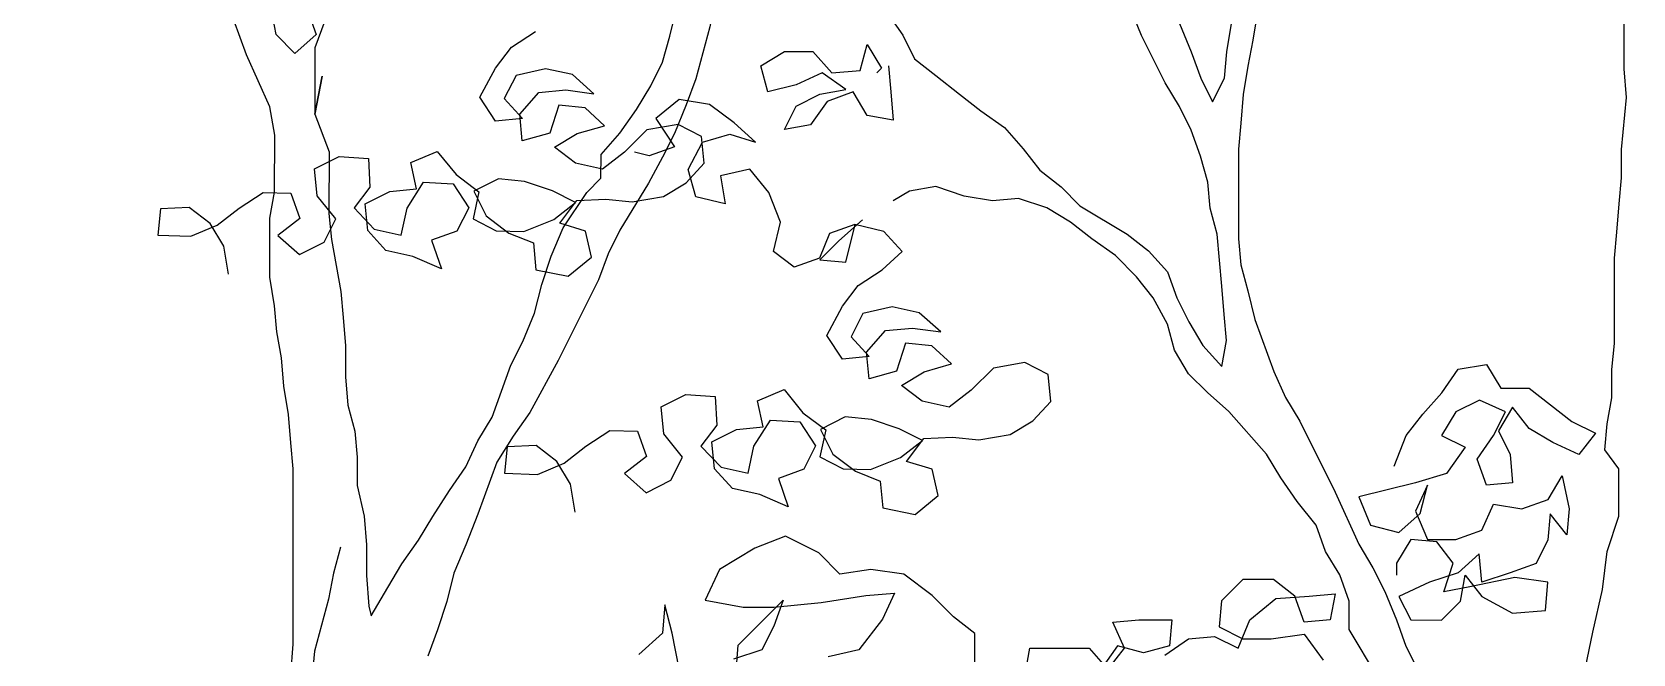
# Model space of a CAD drawing. Header units: inches. Extents: x 350994 to 353538, y 1581369 to 1583842.
# Drawn here: x 351498.559 to 351499.661, y 1583581 to 1583581.428 of the extents above; entities that cross this region are included whole.
import ezdxf

# ---------------------------------------------------------------- set-up
doc = ezdxf.new("R2010")
doc.units = ezdxf.units.IN
doc.header["$MEASUREMENT"] = 0
doc.linetypes.add('1', pattern=[0])
doc.layers.add('FOREST', color=96, linetype='Continuous')
doc.layers.add('TREE', color=81, linetype='1')

# ---------------------------------------------------------------- blocks, each defined once
blk = doc.blocks.new('TREE_4')
at = {"color": 94}
for points in [[(-1597.1, 5504.7), (-1585.6, 5472.9), (-1611.6, 5449.7), (-1634.7, 5472.9), (-1640.5, 5504.7)], [(-888.8, 5501.1), (-868.6, 5472.2), (-854.1, 5443.3), (-828.1, 5423), (-799.2, 5399.9), (-773.2, 5379.6), (-744.3, 5359.3), (-721.2, 5333.3), (-701, 5307.2), (-675, 5287), (-651.9, 5263.8), (-594.1, 5229.1), (-568.1, 5208.8), (-545, 5182.8), (-533.5, 5151), (-519, 5122), (-501.7, 5093.1), (-478.6, 5067.1), (-472.8, 5098.9), (-475.6, 5130.7), (-478.5, 5165.4), (-484.2, 5229), (-492.9, 5260.8), (-495.7, 5292.6), (-504.4, 5324.4), (-515.9, 5356.2), (-530.3, 5385.2), (-547.7, 5414.1), (-576.5, 5471.9), (-591, 5506.6)], [(-628.3, 5735.1), (-625.5, 5703.3), (-608.2, 5671.5), (-599.5, 5639.6), (-588, 5607.8), (-579.3, 5576), (-564.9, 5544.2), (-530.3, 5486.3), (-515.8, 5451.6), (-504.3, 5419.8), (-489.9, 5390.9), (-475.4, 5419.8), (-472.5, 5451.6), (-466.6, 5486.3), (-466.6, 5521), (-463.7, 5552.8), (-463.7, 5587.5), (-460.7, 5622.2), (-457.8, 5654), (-457.8, 5688.7), (-463.5, 5720.5), (-475.1, 5752.3), (-483.7, 5784.1), (-489.5, 5792.8)], [(-434.8, 5500.7), (-440.6, 5466), (-446.5, 5434.2), (-452.3, 5399.5), (-455.2, 5364.8), (-458.1, 5333), (-458.2, 5223.2), (-455.4, 5191.4), (-446.7, 5159.6), (-438.1, 5124.8), (-415, 5061.2), (-400.6, 5029.4), (-383.2, 5000.5), (-340, 4913.7), (-311.1, 4850.1), (-293.8, 4821.1), (-279.3, 4792.2), (-264.9, 4757.5), (-253.4, 4725.7), (-239, 4696.8)], [(-33.7, 4699.5), (-25, 4742.8), (-13.3, 4794.9), (-7.5, 4841.1), (7, 4884.5), (7, 4942.3), (-10.3, 4965.4), (-7.4, 4997.2), (-1.6, 5029), (-1.5, 5063.7), (1.4, 5095.5), (1.5, 5199.6), (4.4, 5231.4), (7.3, 5266.1), (10.2, 5297.9), (10.3, 5332.6), (16.1, 5396.2), (13.3, 5430.9), (13.3, 5500.3), (10.5, 5535), (4.7, 5566.8), (4.7, 5601.5), (-1, 5665.1), (-0.9, 5711.4)], [(-1693, 5180.2), (-1698.6, 5214.5), (-1715.4, 5242.2), (-1740.7, 5261.6), (-1775.9, 5260), (-1779.2, 5227.8), (-1739, 5226.4), (-1706.5, 5240), (-1679.7, 5260.7), (-1650.5, 5279.9), (-1616.8, 5279.1), (-1605.6, 5248.1), (-1632.4, 5227.4), (-1606.1, 5204), (-1576, 5219.1), (-1561.5, 5247.6), (-1584.6, 5275.9), (-1587.8, 5308.7), (-1557.7, 5323.9), (-1521.6, 5321.6), (-1519.9, 5286.3), (-1539.3, 5261), (-1514.6, 5235.1), (-1481.6, 5227.9), (-1474.4, 5260.9), (-1454.3, 5292.7), (-1418.1, 5290.4), (-1399, 5261.2), (-1413.5, 5232.8), (-1444.5, 5221.6), (-1432.4, 5186.6), (-1467.3, 5201.8), (-1500.4, 5209), (-1522.6, 5233.3), (-1525.8, 5266.1), (-1495.7, 5281.3), (-1462.9, 5284.5), (-1470.1, 5316.4), (-1437.6, 5330), (-1414.4, 5301.7), (-1386.6, 5280.7), (-1393.8, 5247.7), (-1365.4, 5233.1), (-1331.7, 5232.4), (-1295.1, 5246.9), (-1268.4, 5267.6), (-1296.8, 5282.1), (-1330.8, 5293.3), (-1362.9, 5296.6), (-1393, 5281.4), (-1377.9, 5251.3), (-1350.1, 5230.3), (-1320.1, 5218.2), (-1316.9, 5185.4), (-1277.4, 5177.5), (-1249.1, 5200.7), (-1256.3, 5232.6), (-1287.8, 5242.3), (-1266.8, 5270), (-1231.6, 5271.7), (-1199.4, 5268.5), (-1161.1, 5275), (-1133.4, 5291.8), (-1111.5, 5315.6), (-1114.7, 5348.4), (-1143.2, 5362.9), (-1181.5, 5356.4), (-1208.9, 5329.2), (-1235.7, 5308.5), (-1268.8, 5315.7), (-1294.1, 5335.2), (-1266.4, 5351.9), (-1233, 5361.5), (-1256.8, 5383.4), (-1288.9, 5386.6), (-1300.1, 5352.6), (-1333.6, 5343), (-1336.8, 5375.8), (-1313.4, 5402.1), (-1280.6, 5405.3), (-1246, 5400.5), (-1272.2, 5423.9), (-1305.3, 5431.1), (-1341.2, 5423), (-1355.7, 5394.6), (-1333.5, 5370.3), (-1366.3, 5367.1), (-1385.4, 5396.3), (-1366.3, 5432), (-1346.8, 5457.4), (-1317.6, 5476.6)], [(-885.9, 5434.6), (-883.1, 5402.8), (-880.2, 5368.1), (-912, 5373.9), (-929.3, 5402.9), (-961.1, 5391.3), (-981.4, 5362.4), (-1013.2, 5356.7), (-998.7, 5385.6), (-969.8, 5400), (-938, 5405.8), (-966.9, 5426), (-998.7, 5411.6), (-1033.4, 5403), (-1042.1, 5434.8), (-1013.1, 5452.1), (-978.4, 5452.1), (-955.3, 5426), (-920.6, 5428.9), (-911.9, 5460.7), (-894.6, 5431.7), (-900.4, 5426)], [(-1269.1, 4889.2), (-1274.7, 4923.6), (-1291.5, 4951.3), (-1316.8, 4970.7), (-1352.1, 4969), (-1355.3, 4936.9), (-1315.1, 4935.4), (-1282.6, 4949.1), (-1255.8, 4969.8), (-1226.6, 4988.9), (-1192.9, 4988.2), (-1181.7, 4957.2), (-1208.5, 4936.4), (-1182.2, 4913), (-1152.1, 4928.2), (-1137.6, 4956.6), (-1160.7, 4984.9), (-1163.9, 5017.8), (-1133.8, 5032.9), (-1097.7, 5030.6), (-1096, 4995.4), (-1115.4, 4970), (-1090.7, 4944.1), (-1057.7, 4936.9), (-1050.5, 4970), (-1030.4, 5001.8), (-994.2, 4999.5), (-975.1, 4970.2), (-989.6, 4941.8), (-1020.6, 4930.6), (-1008.5, 4895.6), (-1043.4, 4910.8), (-1076.5, 4918), (-1098.7, 4942.3), (-1101.9, 4975.2), (-1071.8, 4990.3), (-1039, 4993.5), (-1046.2, 5025.5), (-1013.7, 5039.1), (-990.5, 5010.8), (-962.7, 4989.8), (-969.9, 4956.7), (-941.5, 4942.2), (-907.8, 4941.4), (-871.3, 4955.9), (-844.5, 4976.7), (-872.9, 4991.2), (-906.9, 5002.4), (-939, 5005.6), (-969.2, 4990.4), (-954, 4960.3), (-926.2, 4939.4), (-896.2, 4927.3), (-893, 4894.4), (-853.5, 4886.6), (-825.2, 4909.7), (-832.4, 4941.7), (-863.9, 4951.3), (-842.9, 4979.1), (-807.7, 4980.8), (-775.5, 4977.5), (-737.2, 4984.1), (-709.5, 5000.8), (-687.6, 5024.6), (-690.9, 5057.4), (-719.3, 5072), (-757.6, 5065.4), (-785, 5038.3), (-811.8, 5017.6), (-844.9, 5024.8), (-870.2, 5044.2), (-842.5, 5060.9), (-809.1, 5070.6), (-832.9, 5092.4), (-865.1, 5095.7), (-876.3, 5061.7), (-909.7, 5052.1), (-912.9, 5084.9), (-889.5, 5111.1), (-856.7, 5114.3), (-822.1, 5109.6), (-848.3, 5133), (-881.4, 5140.2), (-917.3, 5132.1), (-931.8, 5103.7), (-909.6, 5079.3), (-942.4, 5076.1), (-961.5, 5105.3), (-942.4, 5141.1), (-922.9, 5166.4), (-893.7, 5185.6), (-869.4, 5207.9), (-891.7, 5232.2), (-927.2, 5240.9), (-958.2, 5229.8), (-970.3, 5199.8), (-1001.3, 5188.6), (-1026.6, 5208), (-1017.9, 5243.5), (-1032.4, 5280.1), (-1055.6, 5308.4), (-1091.5, 5300.3), (-1085.8, 5265.9), (-1121.3, 5274.7), (-1131, 5308.1), (-1113.3, 5341.5), (-1079.9, 5351.1), (-1048.4, 5341.4), (-1074.6, 5364.9), (-1104.8, 5387.4), (-1141.9, 5393.7), (-1170.2, 5370.5), (-1147.7, 5335.8), (-1178.7, 5324.6), (-1196.4, 5329)], [(-0.2, 3398.3), (2.8, 3435.9), (3, 3649.9), (0.1, 3681.7), (-2.8, 3716.4), (-8.5, 3751.1), (-11.4, 3785.8), (-17.1, 3817.6), (-20, 3849.4), (-25.7, 3884.1), (-25.7, 3956.4), (-19.9, 3988.2), (-19.8, 4057.6), (-25.6, 4092.3), (-54.4, 4155.9), (-77.5, 4219.5)], [(-288.1, 4688.1), (-322.8, 4746), (-322.7, 4780.7), (-334.3, 4812.5), (-351.6, 4841.4), (-363.1, 4873.2), (-386.2, 4902.2), (-406.4, 4931.1), (-423.8, 4960), (-470, 5012.1), (-496, 5035.3), (-519.1, 5058.4), (-536.4, 5087.4), (-545, 5119.2), (-562.4, 5151), (-582.6, 5177), (-608.6, 5203.1), (-637.5, 5223.3), (-663.5, 5243.6), (-692.4, 5261), (-727.1, 5272.6), (-758.9, 5269.7), (-793.6, 5275.5), (-828.2, 5287.1), (-860.1, 5281.4), (-880.3, 5269.8)], [(-917.9, 5246.7), (-946.8, 5220.7), (-970, 5197.6), (-938.2, 5194.7), (-926.6, 5240.9)], [(-267.6, 4945.4), (-253.2, 4983), (-232.9, 5009), (-209.7, 5035), (-189.5, 5063.9), (-154.8, 5069.7), (-137.4, 5040.7), (-102.8, 5040.7), (-50.7, 5000.2), (-21.8, 4985.7), (-42.1, 4959.7), (-73.9, 4974.2), (-102.8, 4991.5), (-123, 5017.6), (-140.4, 4988.7), (-126, 4959.8), (-123.1, 4925.1), (-154.9, 4922.2), (-166.4, 4954), (-146.2, 4982.9), (-131.7, 5011.8), (-163.5, 5026.3), (-192.4, 5011.9), (-209.8, 4983), (-180.9, 4968.5), (-204, 4936.7), (-241.6, 4925.2), (-311, 4907.9), (-296.6, 4873.2), (-261.9, 4864.5), (-235.9, 4887.6), (-227.2, 4922.3), (-241.7, 4890.5), (-227.2, 4855.8), (-192.6, 4855.7), (-160.7, 4867.3), (-146.3, 4899.1), (-111.6, 4893.2), (-79.7, 4904.8), (-62.4, 4933.7), (-53.7, 4893.2), (-56.7, 4861.4), (-76.9, 4887.4), (-79.8, 4855.6), (-94.3, 4826.7), (-126.1, 4815.2), (-160.8, 4803.7), (-163.7, 4838.4), (-189.7, 4815.3), (-224.4, 4803.7), (-262, 4786.4), (-247.6, 4757.5), (-210, 4757.4), (-186.8, 4780.6), (-181, 4812.4), (-160.8, 4786.3), (-123.2, 4766), (-82.8, 4768.9), (-79.8, 4803.6), (-120.3, 4809.4), (-175.3, 4797.9), (-207.1, 4792.1), (-195.5, 4826.8), (-215.7, 4852.9), (-247.5, 4855.8), (-264.9, 4826.9), (-264.9, 4812.4)], [(-780.5, 4703.5), (-780.5, 4741), (-806.5, 4761.3), (-832.5, 4787.4), (-867.2, 4813.4), (-907.7, 4819.2), (-945.3, 4813.5), (-971.2, 4839.5), (-1011.7, 4859.8), (-1049.3, 4845.4), (-1092.7, 4819.4), (-1110.1, 4781.8), (-1063.8, 4773.1), (-1026.2, 4773.1), (-968.4, 4778.8), (-913.5, 4787.4), (-878.8, 4790.3), (-893.3, 4758.5), (-922.2, 4720.9), (-959.8, 4712.3)], [(-1072.6, 4689.3), (-1069.7, 4726.9), (-1014.7, 4781.7), (-1026.3, 4749.9), (-1040.7, 4721), (-1075.5, 4709.5)], [(-1142, 4698), (-1150.6, 4741.4), (-1159.2, 4776.1), (-1162.2, 4741.4), (-1191.1, 4715.4)], [(-718.9, 4691.4), (-713.1, 4723.2), (-640.8, 4723.1), (-617.7, 4697.1), (-597.5, 4723.1), (-611.9, 4754.9), (-580.1, 4757.8), (-539.6, 4757.7), (-542.5, 4725.9), (-574.3, 4717.3), (-606.1, 4726), (-626.4, 4697.1)], [(-548.3, 4714.4), (-519.4, 4734.6), (-487.6, 4737.5), (-458.7, 4723), (-444.2, 4757.7), (-412.4, 4783.7), (-371.9, 4786.5), (-340.1, 4789.4), (-345.9, 4757.6), (-377.7, 4754.7), (-389.2, 4786.5), (-415.2, 4806.8), (-452.8, 4806.8), (-478.9, 4780.8), (-481.8, 4749), (-452.9, 4734.5), (-418.2, 4734.5), (-377.7, 4740.3), (-354.6, 4708.4)], [(98.2, 3470.5), (118.5, 3505.2), (135.8, 3534.1), (156.1, 3563), (173.5, 3591.9), (193.8, 3623.7), (214, 3652.6), (228.5, 3684.4), (245.9, 3713.3), (269.1, 3776.9), (283.6, 3805.8), (298, 3840.4), (306.7, 3875.1), (318.3, 3909.8), (332.8, 3944.5), (361.8, 3987.8), (379.1, 4005.2), (379.2, 4034.1), (402.3, 4060.1), (422.6, 4089), (440, 4117.9), (454.5, 4146.8), (463.2, 4178.6), (471.9, 4213.3)], [(49.7, 4219.4), (29.4, 4164.5), (29.4, 4083.6), (38.1, 4129.8), (29.4, 4083.6), (46.7, 4037.3), (46.6, 3962.1), (49.5, 3930.3), (61, 3866.7), (63.8, 3834.9), (66.7, 3800.2), (66.7, 3762.6), (69.5, 3727.9), (78.2, 3696.1), (81, 3664.3), (81, 3629.6), (89.6, 3592), (92.5, 3557.3), (92.5, 3519.7), (95.3, 3482.1), (98.2, 3470.5)], [(552.9, 4328.8), (541.3, 4294.1), (526.8, 4256.6), (518.1, 4221.9), (512.3, 4190.1), (494.9, 4126.5), (483.3, 4094.7), (468.8, 4060), (454.3, 4031.1), (437, 3999.3), (402.2, 3941.5), (387.7, 3912.6), (376.1, 3880.8), (326.9, 3782.6), (292.1, 3719), (271.9, 3690.1), (251.6, 3658.3), (228.4, 3594.7), (213.9, 3557.2), (199.4, 3522.5), (190.7, 3487.8), (179.1, 3453.1), (167.5, 3421.3)], [(60.7, 3554.4), (52, 3522.6), (46.2, 3490.8), (28.8, 3427.2), (25.8, 3392.5), (20, 3328.9), (14.2, 3297.1), (11.3, 3285.6)]]:
    blk.add_lwpolyline(points, dxfattribs=at)

msp = doc.modelspace()

# ---------------------------------------------------------------- hatches: boundary and pattern name
at = {"layer": 'FOREST', "lineweight": 5}
h = msp.add_hatch(dxfattribs=at)
h.set_pattern_fill('ANSI31', color=96, scale=50, style=0)
h.paths.add_polyline_path([(351604.9274, 1583347.98), (351663.0036, 1583522.9504), (351611.8779, 1583545.3594), (351490.2916, 1583598.0852), (351436.5696, 1583404.4646), (351529.745, 1583373.1705)])
h.paths.add_polyline_path([(351517.5086, 1583480.1397), (351575.3657, 1583480.1397), (351575.3657, 1583465.1397), (351517.5086, 1583465.1397)], flags=24)

# ---------------------------------------------------------------- block references
at = {"layer": 'TREE', "lineweight": 5, "xscale": 0.0005632341344607994, "yscale": 0.0005632341490127146, "zscale": 0.0005632341444477617}
for p in [(351498.7368, 1583579.072), (351499.6473, 1583578.3442)]:
    msp.add_blockref('TREE_4', p, dxfattribs=at)

doc.saveas('drawing.dxf')
